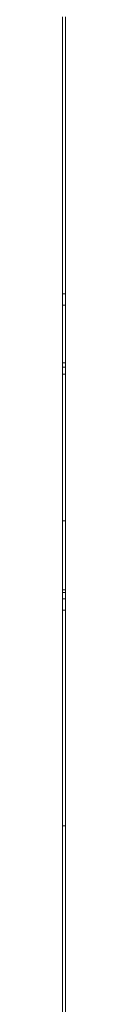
# Model space of a CAD drawing. Header units: millimetres. Extents: x -3817 to 677485, y -22715 to 103890.
# Drawn here: x 676883.5 to 676884.5, y 8770.5 to 9125.5 of the extents above; entities that cross this region are included whole.
import ezdxf

# ---------------------------------------------------------------- set-up
doc = ezdxf.new("R2010")
doc.units = ezdxf.units.MM
doc.layers.add('PDF _Геометрия', color=7, linetype='Continuous', true_color=0x1d1d1d)

msp = doc.modelspace()

# ---------------------------------------------------------------- linework, layer by layer
at = {"layer": 'PDF _Геометрия', "color": 9, "lineweight": 9, "true_color": 0xc0c0c0}
for points in [[(676883.48, 8759.2), (676883.48, 8772.44), (676883.48, 8785.92), (676883.48, 8799.47), (676883.48, 8812.93), (676883.48, 8826.14), (676883.48, 8839.04), (676883.48, 8851.73), (676883.48, 8864.31), (676883.48, 8876.89), (676883.48, 8889.59), (676883.48, 8902.5), (676883.48, 8915.72), (676883.48, 8929.08), (676883.48, 8942.37), (676883.48, 8955.34), (676883.48, 8967.76), (676883.48, 8979.38), (676883.48, 8990.13), (676883.48, 9000.2), (676883.48, 9009.83), (676883.48, 9019.24), (676883.48, 9028.66), (676883.48, 9038.29), (676883.48, 9048.34), (676883.48, 9059), (676883.48, 9070.39), (676883.48, 9082.19), (676883.48, 9094.03), (676883.48, 9105.51), (676883.48, 9116.29), (676883.48, 9126.51)], [(676884.48, 9126.51), (676884.48, 9116.29), (676884.48, 9105.51), (676884.48, 9094.03), (676884.48, 9082.19), (676884.48, 9070.39), (676884.48, 9059), (676884.48, 9048.34), (676884.48, 9038.29), (676884.48, 9028.66), (676884.48, 9019.24), (676884.48, 9009.83), (676884.48, 9000.2), (676884.48, 8990.13), (676884.48, 8979.38), (676884.48, 8967.76), (676884.48, 8955.34), (676884.48, 8942.37), (676884.48, 8929.08), (676884.48, 8915.72), (676884.48, 8902.5), (676884.48, 8889.59), (676884.48, 8876.89), (676884.48, 8864.31), (676884.48, 8851.73), (676884.48, 8839.04), (676884.48, 8826.14), (676884.48, 8812.93), (676884.48, 8799.47), (676884.48, 8785.92), (676884.48, 8772.44), (676884.48, 8759.2)], [(676884.48, 9026.75), (676884.48, 9026.69), (676884.48, 9026.56), (676884.48, 9026.38), (676884.48, 9026.16), (676884.48, 9025.95), (676884.48, 9025.75), (676884.48, 9025.58), (676884.48, 9025.44), (676884.48, 9025.26), (676884.48, 9024.97), (676884.48, 9024.53), (676884.48, 9023.86), (676884.48, 9022.92), (676884.48, 9021.65), (676884.48, 9020.07), (676884.48, 9018.22), (676884.48, 9016.11), (676884.48, 9013.78), (676884.48, 9011.24), (676884.48, 9008.53), (676884.48, 9005.64), (676884.48, 9002.56), (676884.48, 8999.28), (676884.48, 8995.8), (676884.48, 8992.1), (676884.48, 8988.18), (676884.48, 8984.02), (676884.48, 8979.61), (676884.48, 8974.96), (676884.48, 8970.13), (676884.48, 8965.19), (676884.48, 8960.22), (676884.48, 8955.29), (676884.48, 8950.48), (676884.48, 8945.86), (676884.48, 8941.51), (676884.48, 8937.48), (676884.48, 8933.77), (676884.48, 8930.39), (676884.48, 8927.37), (676884.48, 8924.71), (676884.48, 8922.44), (676884.48, 8920.54), (676884.48, 8919.04), (676884.48, 8917.93), (676884.48, 8917.22), (676884.48, 8916.9), (676884.48, 8916.88), (676884.48, 8916.95), (676884.48, 8917.27), (676884.48, 8917.82), (676884.48, 8918.5), (676884.48, 8919.28), (676884.48, 8920.14), (676884.48, 8921.09), (676884.48, 8922.11), (676884.48, 8923.22), (676884.48, 8924.4), (676884.48, 8925.64), (676884.48, 8926.92), (676884.48, 8928.22), (676884.48, 8929.52), (676884.48, 8930.79), (676884.48, 8932.03), (676884.48, 8933.24), (676884.48, 8934.45), (676884.48, 8935.68), (676884.48, 8936.94), (676884.48, 8938.25), (676884.48, 8939.64), (676884.48, 8941.1), (676884.48, 8942.62), (676884.48, 8944.19), (676884.48, 8945.82), (676884.48, 8947.48), (676884.48, 8949.19), (676884.48, 8950.96), (676884.48, 8952.79), (676884.48, 8954.7), (676884.48, 8956.68), (676884.48, 8958.73), (676884.48, 8960.82), (676884.48, 8962.91), (676884.48, 8964.98), (676884.48, 8967.01), (676884.48, 8969.02), (676884.48, 8971.04), (676884.48, 8973.1), (676884.48, 8975.22), (676884.48, 8977.41), (676884.48, 8979.61), (676884.48, 8981.78), (676884.48, 8983.87), (676884.48, 8985.88), (676884.48, 8987.98), (676884.48, 8990.36), (676884.48, 8994.02), (676884.48, 9001.9), (676884.48, 9002.77), (676884.48, 9007.81), (676884.48, 9011.72), (676884.48, 9014.69), (676884.48, 9016.9), (676884.48, 9018.53), (676884.48, 9019.77), (676884.48, 9020.8), (676884.48, 9021.71), (676884.48, 9022.51), (676884.48, 9023.21), (676884.48, 9023.83), (676884.48, 9024.37), (676884.48, 9024.85), (676884.48, 9025.28), (676884.48, 9025.66), (676884.48, 9025.99), (676884.48, 9026.27), (676884.48, 9026.48), (676884.48, 9026.64), (676884.48, 9026.73), (676884.48, 9026.75), (676883.48, 9026.75), (676883.48, 9026.73), (676883.48, 9026.64), (676883.48, 9026.48), (676883.48, 9026.27), (676883.48, 9025.99), (676883.48, 9025.66), (676883.48, 9025.28), (676883.48, 9024.85), (676883.48, 9024.37), (676883.48, 9023.83), (676883.48, 9023.21), (676883.48, 9022.51), (676883.48, 9021.71), (676883.48, 9020.8), (676883.48, 9019.77), (676883.48, 9018.53), (676883.48, 9016.9), (676883.48, 9014.69), (676883.48, 9011.72), (676883.48, 9007.81), (676883.48, 9002.77), (676883.48, 9001.9), (676883.48, 8994.02), (676883.48, 8990.36), (676883.48, 8987.98), (676883.48, 8985.88), (676883.48, 8983.87), (676883.48, 8981.78), (676883.48, 8979.61), (676883.48, 8977.41), (676883.48, 8975.22), (676883.48, 8973.1), (676883.48, 8971.04), (676883.48, 8969.02), (676883.48, 8967.01), (676883.48, 8964.98), (676883.48, 8962.91), (676883.48, 8960.82), (676883.48, 8958.73), (676883.48, 8956.68), (676883.48, 8954.7), (676883.48, 8952.79), (676883.48, 8950.96), (676883.48, 8949.19), (676883.48, 8947.48), (676883.48, 8945.82), (676883.48, 8944.19), (676883.48, 8942.62), (676883.48, 8941.1), (676883.48, 8939.64), (676883.48, 8938.25), (676883.48, 8936.94), (676883.48, 8935.68), (676883.48, 8934.45), (676883.48, 8933.24), (676883.48, 8932.03), (676883.48, 8930.79), (676883.48, 8929.52), (676883.48, 8928.22), (676883.48, 8926.92), (676883.48, 8925.64), (676883.48, 8924.4), (676883.48, 8923.22), (676883.48, 8922.11), (676883.48, 8921.09), (676883.48, 8920.14), (676883.48, 8919.28), (676883.48, 8918.5), (676883.48, 8917.82), (676883.48, 8917.27), (676883.48, 8916.95), (676883.48, 8916.88), (676883.48, 8916.9), (676883.48, 8917.22), (676883.48, 8917.93), (676883.48, 8919.04), (676883.48, 8920.54), (676883.48, 8922.44), (676883.48, 8924.71), (676883.48, 8927.37), (676883.48, 8930.39), (676883.48, 8933.77), (676883.48, 8937.48), (676883.48, 8941.51), (676883.48, 8945.86), (676883.48, 8950.48), (676883.48, 8955.29), (676883.48, 8960.22), (676883.48, 8965.19), (676883.48, 8970.13), (676883.48, 8974.96), (676883.48, 8979.61), (676883.48, 8984.02), (676883.48, 8988.18), (676883.48, 8992.1), (676883.48, 8995.8), (676883.48, 8999.28), (676883.48, 9002.56), (676883.48, 9005.64), (676883.48, 9008.53), (676883.48, 9011.24), (676883.48, 9013.78), (676883.48, 9016.11), (676883.48, 9018.22), (676883.48, 9020.07), (676883.48, 9021.65), (676883.48, 9022.92), (676883.48, 9023.86), (676883.48, 9024.53), (676883.48, 9024.97), (676883.48, 9025.26), (676883.48, 9025.44), (676883.48, 9025.58), (676883.48, 9025.75), (676883.48, 9025.95), (676883.48, 9026.16), (676883.48, 9026.38), (676883.48, 9026.56), (676883.48, 9026.69), (676883.48, 9026.75)], [(676884.48, 9022.72), (676884.48, 9022.66), (676884.48, 9022.53), (676884.48, 9022.34), (676884.48, 9022.13), (676884.48, 9021.92), (676884.48, 9021.71), (676884.48, 9021.55), (676884.48, 9021.41), (676884.48, 9021.22), (676884.48, 9020.94), (676884.48, 9020.5), (676884.48, 9019.83), (676884.48, 9018.89), (676884.48, 9017.62), (676884.48, 9016.04), (676884.48, 9014.19), (676884.48, 9012.08), (676884.48, 9009.74), (676884.48, 9007.21), (676884.48, 9004.49), (676884.48, 9001.6), (676884.48, 8998.53), (676884.48, 8995.25), (676884.48, 8991.77), (676884.48, 8988.07), (676884.48, 8984.15), (676884.48, 8979.99), (676884.48, 8975.58), (676884.48, 8970.93), (676884.48, 8966.1), (676884.48, 8961.16), (676884.48, 8956.19), (676884.48, 8951.26), (676884.48, 8946.44), (676884.48, 8941.83), (676884.48, 8937.48), (676884.48, 8933.44), (676884.48, 8929.73), (676884.48, 8926.36), (676884.48, 8923.34), (676884.48, 8920.68), (676884.48, 8918.4), (676884.48, 8916.51), (676884.48, 8915.01), (676884.48, 8913.9), (676884.48, 8913.19), (676884.48, 8912.87), (676884.48, 8912.85), (676884.48, 8912.91), (676884.48, 8913.24), (676884.48, 8913.78), (676884.48, 8914.47), (676884.48, 8915.25), (676884.48, 8916.11), (676884.48, 8917.06), (676884.48, 8918.08), (676884.48, 8919.19), (676884.48, 8920.37), (676884.48, 8921.61), (676884.48, 8922.89), (676884.48, 8924.19), (676884.48, 8925.48), (676884.48, 8926.76), (676884.48, 8928), (676884.48, 8929.21), (676884.48, 8930.42), (676884.48, 8931.64), (676884.48, 8932.91), (676884.48, 8934.22), (676884.48, 8935.61), (676884.48, 8937.07), (676884.48, 8938.59), (676884.48, 8940.16), (676884.48, 8941.78), (676884.48, 8943.45), (676884.48, 8945.16), (676884.48, 8946.93), (676884.48, 8948.76), (676884.48, 8950.66), (676884.48, 8952.65), (676884.48, 8954.7), (676884.48, 8956.79), (676884.48, 8958.88), (676884.48, 8960.95), (676884.48, 8962.98), (676884.48, 8964.99), (676884.48, 8967.01), (676884.48, 8969.07), (676884.48, 8971.19), (676884.48, 8973.38), (676884.48, 8975.58), (676884.48, 8977.75), (676884.48, 8979.84), (676884.48, 8981.85), (676884.48, 8983.95), (676884.48, 8986.33), (676884.48, 8989.99), (676884.48, 8997.87), (676884.48, 8998.74), (676884.48, 9003.78), (676884.48, 9007.69), (676884.48, 9010.66), (676884.48, 9012.87), (676884.48, 9014.5), (676884.48, 9015.74), (676884.48, 9016.77), (676884.48, 9017.68), (676884.48, 9018.48), (676884.48, 9019.18), (676884.48, 9019.8), (676884.48, 9020.34), (676884.48, 9020.82), (676884.48, 9021.24), (676884.48, 9021.62), (676884.48, 9021.95), (676884.48, 9022.23), (676884.48, 9022.45), (676884.48, 9022.61), (676884.48, 9022.7), (676884.48, 9022.72), (676883.48, 9022.72), (676883.48, 9022.7), (676883.48, 9022.61), (676883.48, 9022.45), (676883.48, 9022.23), (676883.48, 9021.95), (676883.48, 9021.62), (676883.48, 9021.24), (676883.48, 9020.82), (676883.48, 9020.34), (676883.48, 9019.8), (676883.48, 9019.18), (676883.48, 9018.48), (676883.48, 9017.68), (676883.48, 9016.77), (676883.48, 9015.74), (676883.48, 9014.5), (676883.48, 9012.87), (676883.48, 9010.66), (676883.48, 9007.69), (676883.48, 9003.78), (676883.48, 8998.74), (676883.48, 8997.87), (676883.48, 8989.99), (676883.48, 8986.33), (676883.48, 8983.95), (676883.48, 8981.85), (676883.48, 8979.84), (676883.48, 8977.75), (676883.48, 8975.58), (676883.48, 8973.38), (676883.48, 8971.19), (676883.48, 8969.07), (676883.48, 8967.01), (676883.48, 8964.99), (676883.48, 8962.98), (676883.48, 8960.95), (676883.48, 8958.88), (676883.48, 8956.79), (676883.48, 8954.7), (676883.48, 8952.65), (676883.48, 8950.66), (676883.48, 8948.76), (676883.48, 8946.93), (676883.48, 8945.16), (676883.48, 8943.45), (676883.48, 8941.78), (676883.48, 8940.16), (676883.48, 8938.59), (676883.48, 8937.07), (676883.48, 8935.61), (676883.48, 8934.22), (676883.48, 8932.91), (676883.48, 8931.64), (676883.48, 8930.42), (676883.48, 8929.21), (676883.48, 8928), (676883.48, 8926.76), (676883.48, 8925.48), (676883.48, 8924.19), (676883.48, 8922.89), (676883.48, 8921.61), (676883.48, 8920.37), (676883.48, 8919.19), (676883.48, 8918.08), (676883.48, 8917.06), (676883.48, 8916.11), (676883.48, 8915.25), (676883.48, 8914.47), (676883.48, 8913.78), (676883.48, 8913.24), (676883.48, 8912.91), (676883.48, 8912.85), (676883.48, 8912.87), (676883.48, 8913.19), (676883.48, 8913.9), (676883.48, 8915.01), (676883.48, 8916.51), (676883.48, 8918.4), (676883.48, 8920.68), (676883.48, 8923.34), (676883.48, 8926.36), (676883.48, 8929.73), (676883.48, 8933.44), (676883.48, 8937.48), (676883.48, 8941.83), (676883.48, 8946.44), (676883.48, 8951.26), (676883.48, 8956.19), (676883.48, 8961.16), (676883.48, 8966.1), (676883.48, 8970.93), (676883.48, 8975.58), (676883.48, 8979.99), (676883.48, 8984.15), (676883.48, 8988.07), (676883.48, 8991.77), (676883.48, 8995.25), (676883.48, 8998.53), (676883.48, 9001.6), (676883.48, 9004.49), (676883.48, 9007.21), (676883.48, 9009.74), (676883.48, 9012.08), (676883.48, 9014.19), (676883.48, 9016.04), (676883.48, 9017.62), (676883.48, 9018.89), (676883.48, 9019.83), (676883.48, 9020.5), (676883.48, 9020.94), (676883.48, 9021.22), (676883.48, 9021.41), (676883.48, 9021.55), (676883.48, 9021.71), (676883.48, 9021.92), (676883.48, 9022.13), (676883.48, 9022.34), (676883.48, 9022.53), (676883.48, 9022.66), (676883.48, 9022.72)], [(676883.48, 9001.9), (676884.48, 9001.9)], [(676884.48, 8997.87), (676883.48, 8997.87)], [(676884.48, 8944.97), (676884.48, 8944.91), (676884.48, 8944.78), (676884.48, 8944.6), (676884.48, 8944.39), (676884.48, 8944.17), (676884.48, 8943.97), (676884.48, 8943.81), (676884.48, 8943.66), (676884.48, 8943.48), (676884.48, 8943.19), (676884.48, 8942.75), (676884.48, 8942.08), (676884.48, 8941.14), (676884.48, 8939.87), (676884.48, 8938.29), (676884.48, 8936.44), (676884.48, 8934.33), (676884.48, 8932), (676884.48, 8929.46), (676884.48, 8926.75), (676884.48, 8923.86), (676884.48, 8920.78), (676884.48, 8917.5), (676884.48, 8914.02), (676884.48, 8910.32), (676884.48, 8906.4), (676884.48, 8902.24), (676884.48, 8897.83), (676884.48, 8893.18), (676884.48, 8888.35), (676884.48, 8883.41), (676884.48, 8878.44), (676884.48, 8873.51), (676884.48, 8868.7), (676884.48, 8864.08), (676884.48, 8859.73), (676884.48, 8855.7), (676884.48, 8851.99), (676884.48, 8848.61), (676884.48, 8845.59), (676884.48, 8842.93), (676884.48, 8840.66), (676884.48, 8838.76), (676884.48, 8837.26), (676884.48, 8836.15), (676884.48, 8835.44), (676884.48, 8835.13), (676884.48, 8835.1), (676884.48, 8835.17), (676884.48, 8835.5), (676884.48, 8836.04), (676884.48, 8836.72), (676884.48, 8837.5), (676884.48, 8838.36), (676884.48, 8839.31), (676884.48, 8840.34), (676884.48, 8841.44), (676884.48, 8842.62), (676884.48, 8843.86), (676884.48, 8845.14), (676884.48, 8846.44), (676884.48, 8847.74), (676884.48, 8849.01), (676884.48, 8850.25), (676884.48, 8851.46), (676884.48, 8852.67), (676884.48, 8853.9), (676884.48, 8855.16), (676884.48, 8856.48), (676884.48, 8857.86), (676884.48, 8859.32), (676884.48, 8860.84), (676884.48, 8862.41), (676884.48, 8864.04), (676884.48, 8865.7), (676884.48, 8867.42), (676884.48, 8869.18), (676884.48, 8871.01), (676884.48, 8872.92), (676884.48, 8874.91), (676884.48, 8876.96), (676884.48, 8879.04), (676884.48, 8881.13), (676884.48, 8883.2), (676884.48, 8885.23), (676884.48, 8887.24), (676884.48, 8889.27), (676884.48, 8891.32), (676884.48, 8893.44), (676884.48, 8895.63), (676884.48, 8897.83), (676884.48, 8900.01), (676884.48, 8902.09), (676884.48, 8904.11), (676884.48, 8906.21), (676884.48, 8908.58), (676884.48, 8912.24), (676884.48, 8920.12), (676884.48, 8920.99), (676884.48, 8926.03), (676884.48, 8929.94), (676884.48, 8932.91), (676884.48, 8935.12), (676884.48, 8936.76), (676884.48, 8938), (676884.48, 8939.02), (676884.48, 8939.93), (676884.48, 8940.73), (676884.48, 8941.43), (676884.48, 8942.05), (676884.48, 8942.59), (676884.48, 8943.07), (676884.48, 8943.5), (676884.48, 8943.88), (676884.48, 8944.21), (676884.48, 8944.49), (676884.48, 8944.71), (676884.48, 8944.86), (676884.48, 8944.95), (676884.48, 8944.97), (676883.48, 8944.97), (676883.48, 8944.95), (676883.48, 8944.86), (676883.48, 8944.71), (676883.48, 8944.49), (676883.48, 8944.21), (676883.48, 8943.88), (676883.48, 8943.5), (676883.48, 8943.07), (676883.48, 8942.59), (676883.48, 8942.05), (676883.48, 8941.43), (676883.48, 8940.73), (676883.48, 8939.93), (676883.48, 8939.02), (676883.48, 8938), (676883.48, 8936.76), (676883.48, 8935.12), (676883.48, 8932.91), (676883.48, 8929.94), (676883.48, 8926.03), (676883.48, 8920.99), (676883.48, 8920.12), (676883.48, 8912.24), (676883.48, 8908.58), (676883.48, 8906.21), (676883.48, 8904.11), (676883.48, 8902.09), (676883.48, 8900.01), (676883.48, 8897.83), (676883.48, 8895.63), (676883.48, 8893.44), (676883.48, 8891.32), (676883.48, 8889.27), (676883.48, 8887.24), (676883.48, 8885.23), (676883.48, 8883.2), (676883.48, 8881.13), (676883.48, 8879.04), (676883.48, 8876.96), (676883.48, 8874.91), (676883.48, 8872.92), (676883.48, 8871.01), (676883.48, 8869.18), (676883.48, 8867.42), (676883.48, 8865.7), (676883.48, 8864.04), (676883.48, 8862.41), (676883.48, 8860.84), (676883.48, 8859.32), (676883.48, 8857.86), (676883.48, 8856.48), (676883.48, 8855.16), (676883.48, 8853.9), (676883.48, 8852.67), (676883.48, 8851.46), (676883.48, 8850.25), (676883.48, 8849.01), (676883.48, 8847.74), (676883.48, 8846.44), (676883.48, 8845.14), (676883.48, 8843.86), (676883.48, 8842.62), (676883.48, 8841.44), (676883.48, 8840.34), (676883.48, 8839.31), (676883.48, 8838.36), (676883.48, 8837.5), (676883.48, 8836.72), (676883.48, 8836.04), (676883.48, 8835.5), (676883.48, 8835.17), (676883.48, 8835.1), (676883.48, 8835.13), (676883.48, 8835.44), (676883.48, 8836.15), (676883.48, 8837.26), (676883.48, 8838.76), (676883.48, 8840.66), (676883.48, 8842.93), (676883.48, 8845.59), (676883.48, 8848.61), (676883.48, 8851.99), (676883.48, 8855.7), (676883.48, 8859.73), (676883.48, 8864.08), (676883.48, 8868.7), (676883.48, 8873.51), (676883.48, 8878.44), (676883.48, 8883.41), (676883.48, 8888.35), (676883.48, 8893.18), (676883.48, 8897.83), (676883.48, 8902.24), (676883.48, 8906.4), (676883.48, 8910.32), (676883.48, 8914.02), (676883.48, 8917.5), (676883.48, 8920.78), (676883.48, 8923.86), (676883.48, 8926.75), (676883.48, 8929.46), (676883.48, 8932), (676883.48, 8934.33), (676883.48, 8936.44), (676883.48, 8938.29), (676883.48, 8939.87), (676883.48, 8941.14), (676883.48, 8942.08), (676883.48, 8942.75), (676883.48, 8943.19), (676883.48, 8943.48), (676883.48, 8943.66), (676883.48, 8943.81), (676883.48, 8943.97), (676883.48, 8944.17), (676883.48, 8944.39), (676883.48, 8944.6), (676883.48, 8944.78), (676883.48, 8944.91), (676883.48, 8944.97)], [(676884.48, 8944.09), (676884.48, 8944.03), (676884.48, 8943.9), (676884.48, 8943.72), (676884.48, 8943.51), (676884.48, 8943.29), (676884.48, 8943.09), (676884.48, 8942.92), (676884.48, 8942.78), (676884.48, 8942.6), (676884.48, 8942.31), (676884.48, 8941.87), (676884.48, 8941.2), (676884.48, 8940.26), (676884.48, 8938.99), (676884.48, 8937.41), (676884.48, 8935.56), (676884.48, 8933.45), (676884.48, 8931.12), (676884.48, 8928.58), (676884.48, 8925.87), (676884.48, 8922.98), (676884.48, 8919.9), (676884.48, 8916.62), (676884.48, 8913.14), (676884.48, 8909.44), (676884.48, 8905.52), (676884.48, 8901.36), (676884.48, 8896.95), (676884.48, 8892.3), (676884.48, 8887.47), (676884.48, 8882.53), (676884.48, 8877.56), (676884.48, 8872.63), (676884.48, 8867.82), (676884.48, 8863.2), (676884.48, 8858.85), (676884.48, 8854.82), (676884.48, 8851.11), (676884.48, 8847.73), (676884.48, 8844.71), (676884.48, 8842.05), (676884.48, 8839.78), (676884.48, 8837.88), (676884.48, 8836.38), (676884.48, 8835.27), (676884.48, 8834.56), (676884.48, 8834.25), (676884.48, 8834.22), (676884.48, 8834.29), (676884.48, 8834.61), (676884.48, 8835.16), (676884.48, 8835.84), (676884.48, 8836.62), (676884.48, 8837.48), (676884.48, 8838.43), (676884.48, 8839.45), (676884.48, 8840.56), (676884.48, 8841.74), (676884.48, 8842.98), (676884.48, 8844.26), (676884.48, 8845.56), (676884.48, 8846.86), (676884.48, 8848.13), (676884.48, 8849.37), (676884.48, 8850.58), (676884.48, 8851.79), (676884.48, 8853.02), (676884.48, 8854.28), (676884.48, 8855.6), (676884.48, 8856.98), (676884.48, 8858.44), (676884.48, 8859.96), (676884.48, 8861.53), (676884.48, 8863.16), (676884.48, 8864.82), (676884.48, 8866.53), (676884.48, 8868.3), (676884.48, 8870.13), (676884.48, 8872.04), (676884.48, 8874.02), (676884.48, 8876.07), (676884.48, 8878.16), (676884.48, 8880.25), (676884.48, 8882.32), (676884.48, 8884.35), (676884.48, 8886.36), (676884.48, 8888.39), (676884.48, 8890.44), (676884.48, 8892.56), (676884.48, 8894.75), (676884.48, 8896.95), (676884.48, 8899.12), (676884.48, 8901.21), (676884.48, 8903.23), (676884.48, 8905.33), (676884.48, 8907.7), (676884.48, 8911.36), (676884.48, 8919.24), (676883.48, 8919.24), (676883.48, 8911.36), (676883.48, 8907.7), (676883.48, 8905.33), (676883.48, 8903.23), (676883.48, 8901.21), (676883.48, 8899.12), (676883.48, 8896.95), (676883.48, 8894.75), (676883.48, 8892.56), (676883.48, 8890.44), (676883.48, 8888.39), (676883.48, 8886.36), (676883.48, 8884.35), (676883.48, 8882.32), (676883.48, 8880.25), (676883.48, 8878.16), (676883.48, 8876.07), (676883.48, 8874.02), (676883.48, 8872.04), (676883.48, 8870.13), (676883.48, 8868.3), (676883.48, 8866.53), (676883.48, 8864.82), (676883.48, 8863.16), (676883.48, 8861.53), (676883.48, 8859.96), (676883.48, 8858.44), (676883.48, 8856.98), (676883.48, 8855.6), (676883.48, 8854.28), (676883.48, 8853.02), (676883.48, 8851.79), (676883.48, 8850.58), (676883.48, 8849.37), (676883.48, 8848.13), (676883.48, 8846.86), (676883.48, 8845.56), (676883.48, 8844.26), (676883.48, 8842.98), (676883.48, 8841.74), (676883.48, 8840.56), (676883.48, 8839.45), (676883.48, 8838.43), (676883.48, 8837.48), (676883.48, 8836.62), (676883.48, 8835.84), (676883.48, 8835.16), (676883.48, 8834.61), (676883.48, 8834.29), (676883.48, 8834.22), (676883.48, 8834.25), (676883.48, 8834.56), (676883.48, 8835.27), (676883.48, 8836.38), (676883.48, 8837.88), (676883.48, 8839.78), (676883.48, 8842.05), (676883.48, 8844.71), (676883.48, 8847.73), (676883.48, 8851.11), (676883.48, 8854.82), (676883.48, 8858.85), (676883.48, 8863.2), (676883.48, 8867.82), (676883.48, 8872.63), (676883.48, 8877.56), (676883.48, 8882.53), (676883.48, 8887.47), (676883.48, 8892.3), (676883.48, 8896.95), (676883.48, 8901.36), (676883.48, 8905.52), (676883.48, 8909.44), (676883.48, 8913.14), (676883.48, 8916.62), (676883.48, 8919.9), (676883.48, 8922.98), (676883.48, 8925.87), (676883.48, 8928.58), (676883.48, 8931.12), (676883.48, 8933.45), (676883.48, 8935.56), (676883.48, 8937.41), (676883.48, 8938.99), (676883.48, 8940.26), (676883.48, 8941.2), (676883.48, 8941.87), (676883.48, 8942.31), (676883.48, 8942.6), (676883.48, 8942.78), (676883.48, 8942.92), (676883.48, 8943.09), (676883.48, 8943.29), (676883.48, 8943.51), (676883.48, 8943.72), (676883.48, 8943.9), (676883.48, 8944.03), (676883.48, 8944.09)], [(676883.48, 8944.09), (676883.48, 8944.07), (676883.48, 8943.98), (676883.48, 8943.82), (676883.48, 8943.61), (676883.48, 8943.33), (676883.48, 8943), (676883.48, 8942.62), (676883.48, 8942.19), (676883.48, 8941.71), (676883.48, 8941.17), (676883.48, 8940.55), (676883.48, 8939.85), (676883.48, 8939.05), (676883.48, 8938.14), (676883.48, 8937.11), (676883.48, 8935.87), (676883.48, 8934.24), (676883.48, 8932.03), (676883.48, 8929.06), (676883.48, 8925.15), (676883.48, 8920.11)], [(676884.48, 8920.11), (676884.48, 8925.15), (676884.48, 8929.06), (676884.48, 8932.03), (676884.48, 8934.24), (676884.48, 8935.87), (676884.48, 8937.11), (676884.48, 8938.14), (676884.48, 8939.05), (676884.48, 8939.85), (676884.48, 8940.55), (676884.48, 8941.17), (676884.48, 8941.71), (676884.48, 8942.19), (676884.48, 8942.62), (676884.48, 8943), (676884.48, 8943.33), (676884.48, 8943.61), (676884.48, 8943.82), (676884.48, 8943.98), (676884.48, 8944.07), (676884.48, 8944.09)], [(676884.48, 8920.12), (676883.48, 8920.12)], [(676883.48, 8916.88), (676884.48, 8916.88)], [(676883.48, 8912.85), (676884.48, 8912.85)], [(676883.48, 8835.1), (676884.48, 8835.1)]]:
    msp.add_lwpolyline(points, dxfattribs=at)
for points in [[(676883.48, 9025.22), (676883.48, 9025.16), (676883.48, 9025.03), (676883.48, 9024.85), (676883.48, 9024.63), (676883.48, 9024.42), (676883.48, 9024.22), (676883.48, 9024.05), (676883.48, 9023.91), (676883.48, 9023.73), (676883.48, 9023.44), (676883.48, 9023), (676883.48, 9022.33), (676883.48, 9021.39), (676883.48, 9020.12), (676883.48, 9018.54), (676883.48, 9016.69), (676883.48, 9014.58), (676883.48, 9012.25), (676883.48, 9009.71), (676883.48, 9007), (676883.48, 9004.11), (676883.48, 9001.03), (676883.48, 8997.75), (676883.48, 8994.27), (676883.48, 8990.57), (676883.48, 8986.65), (676883.48, 8982.49), (676883.48, 8978.08), (676883.48, 8973.43), (676883.48, 8968.6), (676883.48, 8963.66), (676883.48, 8958.69), (676883.48, 8953.76), (676883.48, 8948.95), (676883.48, 8944.33), (676883.48, 8939.98), (676883.48, 8935.95), (676883.48, 8932.24), (676883.48, 8928.86), (676883.48, 8925.84), (676883.48, 8923.18), (676883.48, 8920.91), (676883.48, 8919.01), (676883.48, 8917.51), (676883.48, 8916.4), (676883.48, 8915.69), (676883.48, 8915.38), (676883.48, 8915.35), (676883.48, 8915.42), (676883.48, 8915.74), (676883.48, 8916.29), (676883.48, 8916.97), (676883.48, 8917.75), (676883.48, 8918.61), (676883.48, 8919.56), (676883.48, 8920.58), (676883.48, 8921.69), (676883.48, 8922.87), (676883.48, 8924.11), (676883.48, 8925.39), (676883.48, 8926.69), (676883.48, 8927.98), (676883.48, 8929.26), (676883.48, 8930.5), (676883.48, 8931.71), (676883.48, 8932.92), (676883.48, 8934.15), (676883.48, 8935.41), (676883.48, 8936.72), (676883.48, 8938.11), (676883.48, 8939.57), (676883.48, 8941.09), (676883.48, 8942.66), (676883.48, 8944.29), (676883.48, 8945.95), (676883.48, 8947.66), (676883.48, 8949.43), (676883.48, 8951.26), (676883.48, 8953.17), (676883.48, 8955.15), (676883.48, 8957.2), (676883.48, 8959.29), (676883.48, 8961.38), (676883.48, 8963.45), (676883.48, 8965.48), (676883.48, 8967.49), (676883.48, 8969.52), (676883.48, 8971.57), (676883.48, 8973.69), (676883.48, 8975.88), (676883.48, 8978.08), (676883.48, 8980.25), (676883.48, 8982.34), (676883.48, 8984.36), (676883.48, 8986.45), (676883.48, 8988.83), (676883.48, 8992.49), (676883.48, 9000.37), (676883.48, 8992.49), (676883.48, 8988.83), (676883.48, 8986.45), (676883.48, 8984.36), (676883.48, 8982.34), (676883.48, 8980.25), (676883.48, 8978.08), (676883.48, 8975.88), (676883.48, 8973.69), (676883.48, 8971.57), (676883.48, 8969.52), (676883.48, 8967.49), (676883.48, 8965.48), (676883.48, 8963.45), (676883.48, 8961.38), (676883.48, 8959.29), (676883.48, 8957.2), (676883.48, 8955.15), (676883.48, 8953.17), (676883.48, 8951.26), (676883.48, 8949.43), (676883.48, 8947.66), (676883.48, 8945.95), (676883.48, 8944.29), (676883.48, 8942.66), (676883.48, 8941.09), (676883.48, 8939.57), (676883.48, 8938.11), (676883.48, 8936.72), (676883.48, 8935.41), (676883.48, 8934.15), (676883.48, 8932.92), (676883.48, 8931.71), (676883.48, 8930.5), (676883.48, 8929.26), (676883.48, 8927.98), (676883.48, 8926.69), (676883.48, 8925.39), (676883.48, 8924.11), (676883.48, 8922.87), (676883.48, 8921.69), (676883.48, 8920.58), (676883.48, 8919.56), (676883.48, 8918.61), (676883.48, 8917.75), (676883.48, 8916.97), (676883.48, 8916.29), (676883.48, 8915.74), (676883.48, 8915.42), (676883.48, 8915.35), (676883.48, 8915.38), (676883.48, 8915.69), (676883.48, 8916.4), (676883.48, 8917.51), (676883.48, 8919.01), (676883.48, 8920.91), (676883.48, 8923.18), (676883.48, 8925.84), (676883.48, 8928.86), (676883.48, 8932.24), (676883.48, 8935.95), (676883.48, 8939.98), (676883.48, 8944.33), (676883.48, 8948.95), (676883.48, 8953.76), (676883.48, 8958.69), (676883.48, 8963.66), (676883.48, 8968.6), (676883.48, 8973.43), (676883.48, 8978.08), (676883.48, 8982.49), (676883.48, 8986.65), (676883.48, 8990.57), (676883.48, 8994.27), (676883.48, 8997.75), (676883.48, 9001.03), (676883.48, 9004.11), (676883.48, 9007), (676883.48, 9009.71), (676883.48, 9012.25), (676883.48, 9014.58), (676883.48, 9016.69), (676883.48, 9018.54), (676883.48, 9020.12), (676883.48, 9021.39), (676883.48, 9022.33), (676883.48, 9023), (676883.48, 9023.44), (676883.48, 9023.73), (676883.48, 9023.91), (676883.48, 9024.05), (676883.48, 9024.22), (676883.48, 9024.42), (676883.48, 9024.63), (676883.48, 9024.85), (676883.48, 9025.03), (676883.48, 9025.16)], [(676883.48, 9001.24), (676883.48, 9006.28), (676883.48, 9010.19), (676883.48, 9013.16), (676883.48, 9015.37), (676883.48, 9017), (676883.48, 9018.24), (676883.48, 9019.27), (676883.48, 9020.18), (676883.48, 9020.98), (676883.48, 9021.68), (676883.48, 9022.3), (676883.48, 9022.84), (676883.48, 9023.32), (676883.48, 9023.75), (676883.48, 9024.13), (676883.48, 9024.46), (676883.48, 9024.74), (676883.48, 9024.96), (676883.48, 9025.11), (676883.48, 9025.2), (676883.48, 9025.22), (676883.48, 9025.2), (676883.48, 9025.11), (676883.48, 9024.96), (676883.48, 9024.74), (676883.48, 9024.46), (676883.48, 9024.13), (676883.48, 9023.75), (676883.48, 9023.32), (676883.48, 9022.84), (676883.48, 9022.3), (676883.48, 9021.68), (676883.48, 9020.98), (676883.48, 9020.18), (676883.48, 9019.27), (676883.48, 9018.24), (676883.48, 9017), (676883.48, 9015.37), (676883.48, 9013.16), (676883.48, 9010.19), (676883.48, 9006.28)], [(676884.48, 9025.22), (676884.48, 9025.2), (676884.48, 9025.11), (676884.48, 9024.96), (676884.48, 9024.74), (676884.48, 9024.46), (676884.48, 9024.13), (676884.48, 9023.75), (676884.48, 9023.32), (676884.48, 9022.84), (676884.48, 9022.3), (676884.48, 9021.68), (676884.48, 9020.98), (676884.48, 9020.18), (676884.48, 9019.27), (676884.48, 9018.24), (676884.48, 9017), (676884.48, 9015.37), (676884.48, 9013.16), (676884.48, 9010.19), (676884.48, 9006.28), (676884.48, 9001.24), (676884.48, 9006.28), (676884.48, 9010.19), (676884.48, 9013.16), (676884.48, 9015.37), (676884.48, 9017), (676884.48, 9018.24), (676884.48, 9019.27), (676884.48, 9020.18), (676884.48, 9020.98), (676884.48, 9021.68), (676884.48, 9022.3), (676884.48, 9022.84), (676884.48, 9023.32), (676884.48, 9023.75), (676884.48, 9024.13), (676884.48, 9024.46), (676884.48, 9024.74), (676884.48, 9024.96), (676884.48, 9025.11), (676884.48, 9025.2)], [(676884.48, 9000.37), (676884.48, 8992.49), (676884.48, 8988.83), (676884.48, 8986.45), (676884.48, 8984.36), (676884.48, 8982.34), (676884.48, 8980.25), (676884.48, 8978.08), (676884.48, 8975.88), (676884.48, 8973.69), (676884.48, 8971.57), (676884.48, 8969.52), (676884.48, 8967.49), (676884.48, 8965.48), (676884.48, 8963.45), (676884.48, 8961.38), (676884.48, 8959.29), (676884.48, 8957.2), (676884.48, 8955.15), (676884.48, 8953.17), (676884.48, 8951.26), (676884.48, 8949.43), (676884.48, 8947.66), (676884.48, 8945.95), (676884.48, 8944.29), (676884.48, 8942.66), (676884.48, 8941.09), (676884.48, 8939.57), (676884.48, 8938.11), (676884.48, 8936.72), (676884.48, 8935.41), (676884.48, 8934.15), (676884.48, 8932.92), (676884.48, 8931.71), (676884.48, 8930.5), (676884.48, 8929.26), (676884.48, 8927.98), (676884.48, 8926.69), (676884.48, 8925.39), (676884.48, 8924.11), (676884.48, 8922.87), (676884.48, 8921.69), (676884.48, 8920.58), (676884.48, 8919.56), (676884.48, 8918.61), (676884.48, 8917.75), (676884.48, 8916.97), (676884.48, 8916.29), (676884.48, 8915.74), (676884.48, 8915.42), (676884.48, 8915.35), (676884.48, 8915.38), (676884.48, 8915.69), (676884.48, 8916.4), (676884.48, 8917.51), (676884.48, 8919.01), (676884.48, 8920.91), (676884.48, 8923.18), (676884.48, 8925.84), (676884.48, 8928.86), (676884.48, 8932.24), (676884.48, 8935.95), (676884.48, 8939.98), (676884.48, 8944.33), (676884.48, 8948.95), (676884.48, 8953.76), (676884.48, 8958.69), (676884.48, 8963.66), (676884.48, 8968.6), (676884.48, 8973.43), (676884.48, 8978.08), (676884.48, 8982.49), (676884.48, 8986.65), (676884.48, 8990.57), (676884.48, 8994.27), (676884.48, 8997.75), (676884.48, 9001.03), (676884.48, 9004.11), (676884.48, 9007), (676884.48, 9009.71), (676884.48, 9012.25), (676884.48, 9014.58), (676884.48, 9016.69), (676884.48, 9018.54), (676884.48, 9020.12), (676884.48, 9021.39), (676884.48, 9022.33), (676884.48, 9023), (676884.48, 9023.44), (676884.48, 9023.73), (676884.48, 9023.91), (676884.48, 9024.05), (676884.48, 9024.22), (676884.48, 9024.42), (676884.48, 9024.63), (676884.48, 9024.85), (676884.48, 9025.03), (676884.48, 9025.16), (676884.48, 9025.22), (676884.48, 9025.16), (676884.48, 9025.03), (676884.48, 9024.85), (676884.48, 9024.63), (676884.48, 9024.42), (676884.48, 9024.22), (676884.48, 9024.05), (676884.48, 9023.91), (676884.48, 9023.73), (676884.48, 9023.44), (676884.48, 9023), (676884.48, 9022.33), (676884.48, 9021.39), (676884.48, 9020.12), (676884.48, 9018.54), (676884.48, 9016.69), (676884.48, 9014.58), (676884.48, 9012.25), (676884.48, 9009.71), (676884.48, 9007), (676884.48, 9004.11), (676884.48, 9001.03), (676884.48, 8997.75), (676884.48, 8994.27), (676884.48, 8990.57), (676884.48, 8986.65), (676884.48, 8982.49), (676884.48, 8978.08), (676884.48, 8973.43), (676884.48, 8968.6), (676884.48, 8963.66), (676884.48, 8958.69), (676884.48, 8953.76), (676884.48, 8948.95), (676884.48, 8944.33), (676884.48, 8939.98), (676884.48, 8935.95), (676884.48, 8932.24), (676884.48, 8928.86), (676884.48, 8925.84), (676884.48, 8923.18), (676884.48, 8920.91), (676884.48, 8919.01), (676884.48, 8917.51), (676884.48, 8916.4), (676884.48, 8915.69), (676884.48, 8915.38), (676884.48, 8915.35), (676884.48, 8915.42), (676884.48, 8915.74), (676884.48, 8916.29), (676884.48, 8916.97), (676884.48, 8917.75), (676884.48, 8918.61), (676884.48, 8919.56), (676884.48, 8920.58), (676884.48, 8921.69), (676884.48, 8922.87), (676884.48, 8924.11), (676884.48, 8925.39), (676884.48, 8926.69), (676884.48, 8927.98), (676884.48, 8929.26), (676884.48, 8930.5), (676884.48, 8931.71), (676884.48, 8932.92), (676884.48, 8934.15), (676884.48, 8935.41), (676884.48, 8936.72), (676884.48, 8938.11), (676884.48, 8939.57), (676884.48, 8941.09), (676884.48, 8942.66), (676884.48, 8944.29), (676884.48, 8945.95), (676884.48, 8947.66), (676884.48, 8949.43), (676884.48, 8951.26), (676884.48, 8953.17), (676884.48, 8955.15), (676884.48, 8957.2), (676884.48, 8959.29), (676884.48, 8961.38), (676884.48, 8963.45), (676884.48, 8965.48), (676884.48, 8967.49), (676884.48, 8969.52), (676884.48, 8971.57), (676884.48, 8973.69), (676884.48, 8975.88), (676884.48, 8978.08), (676884.48, 8980.25), (676884.48, 8982.34), (676884.48, 8984.36), (676884.48, 8986.45), (676884.48, 8988.83), (676884.48, 8992.49)], [(676884.48, 9000.37), (676883.48, 9000.37)]]:
    msp.add_lwpolyline(points, close=True, dxfattribs=at)

doc.saveas('drawing.dxf')
